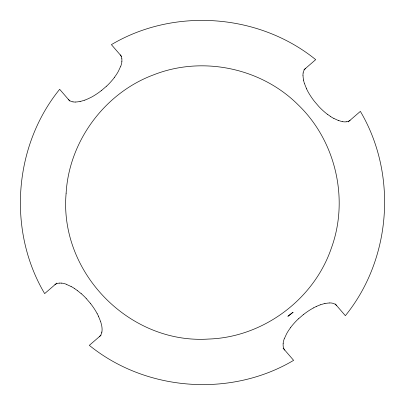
<?xml version="1.0" encoding="UTF-8"?>
<svg xmlns="http://www.w3.org/2000/svg" width="405" height="405" viewBox="0 0 405 405"><rect width="100%" height="100%" fill="white"/><g stroke="black" fill="none" stroke-linecap="round" stroke-linejoin="round"><path stroke-width="0.61" d="M101.711 332.839L101.893 332.024M303.127 72.956L303.31 72.146A40.834 15.577 51.3 0 1 304.555 69.483L305.436 68.501M120.533 66.602L118.462 71.113A35.422 14.069 -41.3 0 1 116.265 74.778L114.453 77.335M284.487 338.383L286.558 333.872A35.422 14.069 -41.3 0 1 288.755 330.207L290.572 327.65M99.584 336.479L100.475 335.512A40.839 15.577 51.3 0 0 101.685 332.814M106.571 86.138L101.417 90.583M298.455 318.846L303.603 314.401M56.837 283.09L44.661 293.605C7.361 230.799 13.593 145.982 59.662 89.302L69.761 101.002M304.003 69.741L315.703 59.641C258.982 13.638 174.216 7.336 111.4 44.641L121.5 56.341M101.017 335.244L89.318 345.343C145.997 391.412 230.82 397.639 293.62 360.344L283.11 348.168M348.184 121.89L360.364 111.38C397.589 174.211 391.443 258.992 345.359 315.682L335.259 303.983M54.923 284.745L56.011 284.001A40.834 15.587 47.2 0 1 58.836 283.166L59.667 283.11M350.097 120.239L349.009 120.984A40.834 15.582 47.2 0 1 346.174 121.799M313.465 307.891L316.249 306.489M84.817 100.156L80.053 101.544M320.208 304.828L324.967 303.441M346.184 121.814L345.354 121.875A37.943 14.509 47.4 0 1 342.569 121.647M72.976 101.873L72.161 101.695A40.829 15.587 -38.8 0 1 69.488 100.455L68.521 99.564M338.403 120.513L333.892 118.442M66.622 284.472L71.128 286.537M330.217 116.225L327.67 114.433M74.803 288.76L77.355 290.552M336.499 305.421L335.532 304.53A40.829 15.587 -38.8 0 0 332.854 303.294L332.044 303.107A37.964 14.519 -39 0 0 329.25 302.94M86.154 298.434L90.604 303.583M120.26 54.908L120.999 55.991A40.839 15.598 -42.7 0 1 121.849 58.806M284.761 350.077L284.021 348.994A40.839 15.598 -42.7 0 1 283.171 346.179L283.125 345.333A37.943 14.524 -42.6 0 1 283.191 343.536M97.114 313.445L98.516 316.229M306.504 88.756L307.906 91.54A31.474 12.757 49.4 0 0 310.473 95.808A32.339 13.243 49.2 0 0 314.447 101.387L318.867 106.55A32.339 13.309 49.2 0 0 323.808 111.355A31.479 12.818 49.1 0 0 327.67 114.478M304.418 83.562L303.456 80.033M100.602 321.423L101.564 324.952A38.688 14.899 50.6 0 1 102.09 329.255A37.938 14.504 51 0 1 101.868 332.004M121.834 58.816L121.895 59.651A37.943 14.524 -42.6 0 1 121.829 61.449M77.355 290.598A31.479 12.757 49 0 1 81.203 293.711M75.77 102.05A37.959 14.514 -39 0 1 72.996 101.857M80.134 101.427A38.683 14.848 -39.2 0 1 75.821 101.989M84.837 100.106A35.417 14.028 -40.2 0 0 88.791 98.445L91.56 97.094A31.474 12.757 -40.6 0 0 95.828 94.527A32.339 13.238 -40.8 0 0 101.402 90.553M106.601 86.159A32.339 13.304 -40.8 0 0 111.37 81.197A31.479 12.833 -40.9 0 0 114.514 77.33M121.91 61.398A38.683 14.965 -42 0 1 120.66 66.536M302.965 75.76A37.938 14.504 51 0 1 303.153 72.981M303.603 80.134A38.688 14.838 50.8 0 1 303.041 75.821M306.646 88.806A35.281 13.881 49.9 0 1 304.55 83.632M333.912 118.503A35.412 14.089 48.7 0 1 330.232 116.286M342.529 121.581A38.688 14.858 47.6 0 1 338.342 120.401M324.876 303.573A38.683 14.843 -39.2 0 1 329.189 303.011M316.229 306.539A35.417 14.028 -40.2 0 1 320.183 304.879M313.45 307.942A31.479 12.757 -40.6 0 0 309.192 310.458A32.339 13.238 -40.8 0 0 303.618 314.432M298.424 318.826A32.339 13.304 -40.8 0 0 293.65 323.787A31.479 12.828 -40.9 0 0 290.512 327.655M283.115 343.587A38.683 14.96 -42.1 0 1 284.366 338.443M98.38 316.178A35.281 13.886 49.9 0 1 100.475 321.352M97.068 313.435A31.474 12.757 49.4 0 0 94.547 309.177A32.339 13.243 49.2 0 0 90.573 303.598M81.218 293.63A32.339 13.309 49.2 0 1 86.174 298.404M71.113 286.487A35.417 14.089 48.7 0 1 74.793 288.704M61.408 283.08A38.688 14.975 48 0 1 66.547 284.32M59.657 283.09A37.948 14.534 47.5 0 1 61.454 283.156M66.126 193.165C58.953 272.342 129.382 344.407 208.702 339.046L208.717 339.046C263.012 337.228 313.728 299.67 331.305 248.27C349.302 199.29 335.76 140.819 298.055 104.743C261.134 67.868 202.363 55.657 153.809 74.768C104.855 92.836 69.133 141.072 66.126 193.165M293.017 312.265L287.965 316.244L293.017 312.265"/></g></svg>
